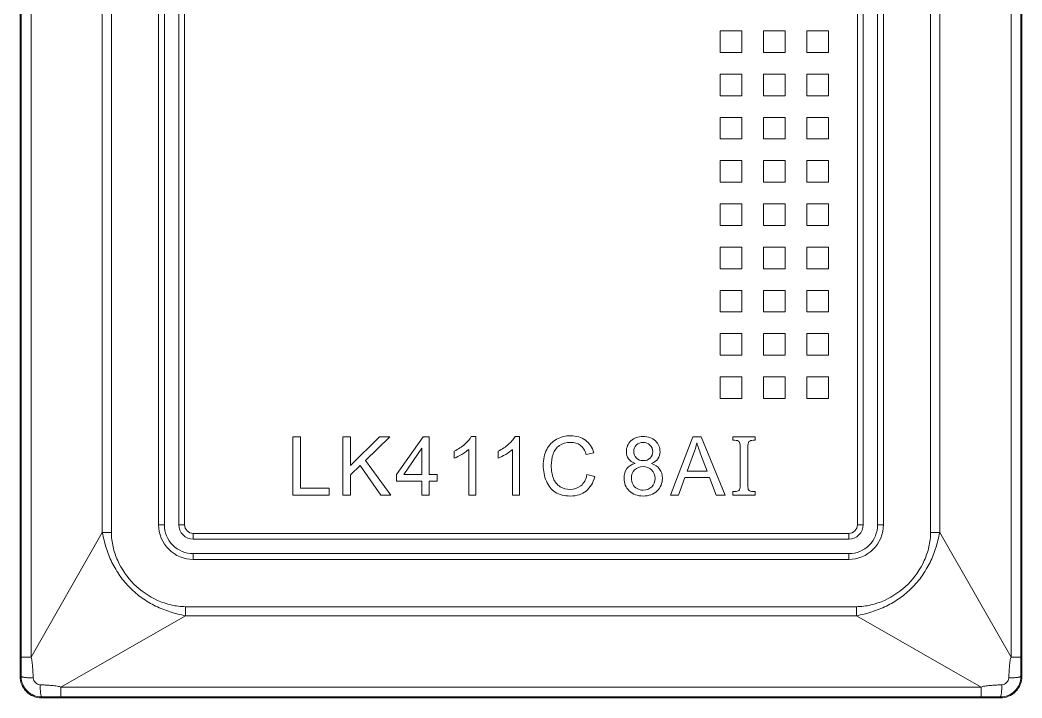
# Model space of a CAD drawing. Header units: millimetres. Extents: x 33157 to 59611, y -29750 to 1750.
# Drawn here: x 53920.58 to 53955.28, y -3680.08 to -3656.59 of the extents above; entities that cross this region are included whole.
import ezdxf

# ---------------------------------------------------------------- set-up
doc = ezdxf.new("R2010")
doc.units = ezdxf.units.MM
doc.layers.add('layer 1', color=7, linetype='Continuous', lineweight=18)

msp = doc.modelspace()

# ---------------------------------------------------------------- linework, layer by layer
at = {"layer": 'layer 1', "lineweight": 9}
for p, q in [((53920.582, -3580.831), (53920.582, -3679.331)), ((53955.282, -3580.831), (53955.282, -3679.331)), ((53920.62, -3581.495), (53920.62, -3678.667)), ((53920.962, -3581.495), (53920.962, -3678.667)), ((53954.903, -3581.495), (53954.903, -3678.667)), ((53955.245, -3581.495), (53955.245, -3678.667)), ((53923.428, -3585.811), (53923.428, -3674.35)), ((53923.745, -3585.811), (53923.745, -3674.35)), ((53952.12, -3585.811), (53952.12, -3674.35)), ((53952.436, -3585.811), (53952.436, -3674.35)), ((53925.382, -3586.081), (53925.382, -3674.081)), ((53925.582, -3586.081), (53925.582, -3674.081)), ((53926.082, -3586.081), (53926.082, -3674.081)), ((53926.282, -3586.081), (53926.282, -3674.081)), ((53949.582, -3586.081), (53949.582, -3674.081)), ((53949.782, -3586.081), (53949.782, -3674.081)), ((53950.282, -3586.081), (53950.282, -3674.081)), ((53950.482, -3586.081), (53950.482, -3674.081)), ((53923.428, -3674.35), (53923.428, -3674.35)), ((53923.745, -3674.35), (53923.745, -3674.35)), ((53925.582, -3674.081), (53925.582, -3674.081)), ((53926.282, -3674.081), (53926.282, -3674.081)), ((53926.582, -3674.381), (53926.582, -3674.381)), ((53926.582, -3674.381), (53926.582, -3674.581)), ((53949.282, -3674.381), (53949.282, -3674.381)), ((53949.282, -3674.381), (53949.282, -3674.381)), ((53949.282, -3674.381), (53949.282, -3674.581)), ((53949.282, -3674.381), (53949.282, -3674.381)), ((53949.782, -3674.081), (53949.782, -3674.081)), ((53950.482, -3674.081), (53950.482, -3674.081)), ((53952.436, -3674.35), (53952.436, -3674.35)), ((53949.282, -3674.581), (53949.282, -3674.581)), ((53926.582, -3675.081), (53926.582, -3675.081)), ((53926.582, -3675.081), (53926.582, -3675.281)), ((53949.282, -3675.081), (53949.282, -3675.081)), ((53949.282, -3675.081), (53949.282, -3675.081)), ((53949.282, -3675.081), (53949.282, -3675.281)), ((53949.282, -3675.281), (53949.282, -3675.281)), ((53926.313, -3676.918), (53926.313, -3676.918)), ((53926.313, -3676.918), (53926.313, -3677.235)), ((53949.552, -3676.918), (53949.552, -3676.918)), ((53949.552, -3676.918), (53949.552, -3676.918)), ((53949.552, -3676.918), (53949.552, -3677.235)), ((53926.313, -3677.235), (53926.313, -3677.235)), ((53949.552, -3677.235), (53949.552, -3677.235)), ((53920.962, -3678.667), (53920.962, -3678.667)), ((53955.245, -3678.667), (53955.245, -3678.667)), ((53920.619, -3679.331), (53920.619, -3679.331)), ((53955.282, -3679.331), (53955.282, -3679.331)), ((53921.997, -3679.701), (53921.997, -3679.701)), ((53921.997, -3679.701), (53921.997, -3680.043)), ((53953.868, -3679.701), (53953.868, -3679.701)), ((53953.868, -3679.701), (53953.868, -3679.701)), ((53953.868, -3679.701), (53953.868, -3680.043)), ((53921.332, -3680.044), (53921.332, -3680.044)), ((53921.332, -3680.044), (53921.332, -3680.081)), ((53953.868, -3680.043), (53953.868, -3680.043)), ((53954.532, -3680.044), (53954.532, -3680.044)), ((53954.532, -3680.044), (53954.532, -3680.081)), ((53954.532, -3680.081), (53954.532, -3680.081))]:
    msp.add_line(p, q, dxfattribs=at)
at = {"layer": 'layer 1'}
for points, knots in [([(53944.832, -3657.716), (53944.832, -3657.716), (53945.582, -3657.716), (53945.582, -3657.716), (53945.582, -3657.716), (53945.582, -3656.963), (53945.582, -3656.963), (53945.582, -3656.963), (53944.832, -3656.963), (53944.832, -3656.963), (53944.832, -3656.963), (53944.832, -3657.713), (53944.832, -3657.713), (53944.832, -3657.713), (53944.832, -3657.716), (53944.832, -3657.716)], [0, 0, 0, 0, 150279.679908, 150279.679908, 150279.679908, 300559.359816, 300559.359816, 300559.359816, 450839.039724, 450839.039724, 450839.039724, 601118.719631, 601118.719631, 601118.719631, 751398.399539, 751398.399539, 751398.399539, 751398.399539]), ([(53946.332, -3657.716), (53946.332, -3657.716), (53947.082, -3657.716), (53947.082, -3657.716), (53947.082, -3657.716), (53947.082, -3656.963), (53947.082, -3656.963), (53947.082, -3656.963), (53946.332, -3656.963), (53946.332, -3656.963), (53946.332, -3656.963), (53946.332, -3657.713), (53946.332, -3657.713), (53946.332, -3657.713), (53946.332, -3657.716), (53946.332, -3657.716)], [0, 0, 0, 0, 150283.719442, 150283.719442, 150283.719442, 300567.438885, 300567.438885, 300567.438885, 450851.158327, 450851.158327, 450851.158327, 601134.877769, 601134.877769, 601134.877769, 751418.597212, 751418.597212, 751418.597212, 751418.597212]), ([(53947.832, -3657.716), (53947.832, -3657.716), (53948.582, -3657.716), (53948.582, -3657.716), (53948.582, -3657.716), (53948.582, -3656.963), (53948.582, -3656.963), (53948.582, -3656.963), (53947.832, -3656.963), (53947.832, -3656.963), (53947.832, -3656.963), (53947.832, -3657.713), (53947.832, -3657.713), (53947.832, -3657.713), (53947.832, -3657.716), (53947.832, -3657.716)], [0, 0, 0, 0, 150287.759297, 150287.759297, 150287.759297, 300575.518594, 300575.518594, 300575.518594, 450863.277892, 450863.277892, 450863.277892, 601151.037189, 601151.037189, 601151.037189, 751438.796486, 751438.796486, 751438.796486, 751438.796486]), ([(53944.832, -3659.218), (53944.832, -3659.218), (53945.582, -3659.218), (53945.582, -3659.218), (53945.582, -3659.218), (53945.582, -3658.465), (53945.582, -3658.465), (53945.582, -3658.465), (53944.832, -3658.465), (53944.832, -3658.465), (53944.832, -3658.465), (53944.832, -3659.215), (53944.832, -3659.215), (53944.832, -3659.215), (53944.832, -3659.218), (53944.832, -3659.218)], [0, 0, 0, 0, 150281.735167, 150281.735167, 150281.735167, 300563.470333, 300563.470333, 300563.470333, 450845.2055, 450845.2055, 450845.2055, 601126.940667, 601126.940667, 601126.940667, 751408.675834, 751408.675834, 751408.675834, 751408.675834]), ([(53946.332, -3659.218), (53946.332, -3659.218), (53947.082, -3659.218), (53947.082, -3659.218), (53947.082, -3659.218), (53947.082, -3658.465), (53947.082, -3658.465), (53947.082, -3658.465), (53946.332, -3658.465), (53946.332, -3658.465), (53946.332, -3658.465), (53946.332, -3659.215), (53946.332, -3659.215), (53946.332, -3659.215), (53946.332, -3659.218), (53946.332, -3659.218)], [0, 0, 0, 0, 150285.774696, 150285.774696, 150285.774696, 300571.549393, 300571.549393, 300571.549393, 450857.324089, 450857.324089, 450857.324089, 601143.098786, 601143.098786, 601143.098786, 751428.873482, 751428.873482, 751428.873482, 751428.873482]), ([(53947.832, -3659.218), (53947.832, -3659.218), (53948.582, -3659.218), (53948.582, -3659.218), (53948.582, -3659.218), (53948.582, -3658.465), (53948.582, -3658.465), (53948.582, -3658.465), (53947.832, -3658.465), (53947.832, -3658.465), (53947.832, -3658.465), (53947.832, -3659.215), (53947.832, -3659.215), (53947.832, -3659.215), (53947.832, -3659.218), (53947.832, -3659.218)], [0, 0, 0, 0, 150289.814547, 150289.814547, 150289.814547, 300579.629093, 300579.629093, 300579.629093, 450869.44364, 450869.44364, 450869.44364, 601159.258186, 601159.258186, 601159.258186, 751449.072733, 751449.072733, 751449.072733, 751449.072733]), ([(53944.832, -3660.71), (53944.832, -3660.71), (53945.582, -3660.71), (53945.582, -3660.71), (53945.582, -3660.71), (53945.582, -3659.967), (53945.582, -3659.967), (53945.582, -3659.967), (53944.832, -3659.967), (53944.832, -3659.967), (53944.832, -3659.967), (53944.832, -3660.707), (53944.832, -3660.707), (53944.832, -3660.707), (53944.832, -3660.71), (53944.832, -3660.71)], [0, 0, 0, 0, 150283.794299, 150283.794299, 150283.794299, 300567.588599, 300567.588599, 300567.588599, 450851.382898, 450851.382898, 450851.382898, 601135.177198, 601135.177198, 601135.177198, 751418.971497, 751418.971497, 751418.971497, 751418.971497]), ([(53946.332, -3660.71), (53946.332, -3660.71), (53947.082, -3660.71), (53947.082, -3660.71), (53947.082, -3660.71), (53947.082, -3659.967), (53947.082, -3659.967), (53947.082, -3659.967), (53946.332, -3659.967), (53946.332, -3659.967), (53946.332, -3659.967), (53946.332, -3660.707), (53946.332, -3660.707), (53946.332, -3660.707), (53946.332, -3660.71), (53946.332, -3660.71)], [0, 0, 0, 0, 150287.833824, 150287.833824, 150287.833824, 300575.667649, 300575.667649, 300575.667649, 450863.501473, 450863.501473, 450863.501473, 601151.335297, 601151.335297, 601151.335297, 751439.169122, 751439.169122, 751439.169122, 751439.169122]), ([(53947.832, -3660.71), (53947.832, -3660.71), (53948.582, -3660.71), (53948.582, -3660.71), (53948.582, -3660.71), (53948.582, -3659.967), (53948.582, -3659.967), (53948.582, -3659.967), (53947.832, -3659.967), (53947.832, -3659.967), (53947.832, -3659.967), (53947.832, -3660.707), (53947.832, -3660.707), (53947.832, -3660.707), (53947.832, -3660.71), (53947.832, -3660.71)], [0, 0, 0, 0, 150291.87367, 150291.87367, 150291.87367, 300583.747339, 300583.747339, 300583.747339, 450875.621009, 450875.621009, 450875.621009, 601167.494679, 601167.494679, 601167.494679, 751459.368348, 751459.368348, 751459.368348, 751459.368348]), ([(53944.832, -3662.209), (53944.832, -3662.209), (53945.582, -3662.209), (53945.582, -3662.209), (53945.582, -3662.209), (53945.582, -3661.456), (53945.582, -3661.456), (53945.582, -3661.456), (53944.832, -3661.456), (53944.832, -3661.456), (53944.832, -3661.456), (53944.832, -3662.205), (53944.832, -3662.205), (53944.832, -3662.205), (53944.832, -3662.209), (53944.832, -3662.209)], [0, 0, 0, 0, 150285.827832, 150285.827832, 150285.827832, 300571.655665, 300571.655665, 300571.655665, 450857.483497, 450857.483497, 450857.483497, 601143.31133, 601143.31133, 601143.31133, 751429.139162, 751429.139162, 751429.139162, 751429.139162]), ([(53946.332, -3662.209), (53946.332, -3662.209), (53947.082, -3662.209), (53947.082, -3662.209), (53947.082, -3662.209), (53947.082, -3661.456), (53947.082, -3661.456), (53947.082, -3661.456), (53946.332, -3661.456), (53946.332, -3661.456), (53946.332, -3661.456), (53946.332, -3662.205), (53946.332, -3662.205), (53946.332, -3662.205), (53946.332, -3662.209), (53946.332, -3662.209)], [0, 0, 0, 0, 150289.867353, 150289.867353, 150289.867353, 300579.734705, 300579.734705, 300579.734705, 450869.602058, 450869.602058, 450869.602058, 601159.46941, 601159.46941, 601159.46941, 751449.336763, 751449.336763, 751449.336763, 751449.336763]), ([(53947.832, -3662.209), (53947.832, -3662.209), (53948.582, -3662.209), (53948.582, -3662.209), (53948.582, -3662.209), (53948.582, -3661.456), (53948.582, -3661.456), (53948.582, -3661.456), (53947.832, -3661.456), (53947.832, -3661.456), (53947.832, -3661.456), (53947.832, -3662.205), (53947.832, -3662.205), (53947.832, -3662.205), (53947.832, -3662.209), (53947.832, -3662.209)], [0, 0, 0, 0, 150293.907193, 150293.907193, 150293.907193, 300587.814386, 300587.814386, 300587.814386, 450881.72158, 450881.72158, 450881.72158, 601175.628773, 601175.628773, 601175.628773, 751469.535966, 751469.535966, 751469.535966, 751469.535966]), ([(53944.832, -3663.71), (53944.832, -3663.71), (53945.582, -3663.71), (53945.582, -3663.71), (53945.582, -3663.71), (53945.582, -3662.958), (53945.582, -3662.958), (53945.582, -3662.958), (53944.832, -3662.958), (53944.832, -3662.958), (53944.832, -3662.958), (53944.832, -3663.707), (53944.832, -3663.707), (53944.832, -3663.707), (53944.832, -3663.71), (53944.832, -3663.71)], [0, 0, 0, 0, 150287.882755, 150287.882755, 150287.882755, 300575.76551, 300575.76551, 300575.76551, 450863.648265, 450863.648265, 450863.648265, 601151.53102, 601151.53102, 601151.53102, 751439.413775, 751439.413775, 751439.413775, 751439.413775]), ([(53944.832, -3663.71), (53944.832, -3663.71), (53945.582, -3663.71), (53945.582, -3663.71), (53945.582, -3663.71), (53945.582, -3662.958), (53945.582, -3662.958), (53945.582, -3662.958), (53944.832, -3662.958), (53944.832, -3662.958), (53944.832, -3662.958), (53944.832, -3663.707), (53944.832, -3663.707), (53944.832, -3663.707), (53944.832, -3663.71), (53944.832, -3663.71)], [0, 0, 0, 0, 150287.882755, 150287.882755, 150287.882755, 300575.76551, 300575.76551, 300575.76551, 450863.648265, 450863.648265, 450863.648265, 601151.53102, 601151.53102, 601151.53102, 751439.413775, 751439.413775, 751439.413775, 751439.413775]), ([(53946.332, -3663.71), (53946.332, -3663.71), (53947.082, -3663.71), (53947.082, -3663.71), (53947.082, -3663.71), (53947.082, -3662.958), (53947.082, -3662.958), (53947.082, -3662.958), (53946.332, -3662.958), (53946.332, -3662.958), (53946.332, -3662.958), (53946.332, -3663.707), (53946.332, -3663.707), (53946.332, -3663.707), (53946.332, -3663.71), (53946.332, -3663.71)], [0, 0, 0, 0, 150291.92227, 150291.92227, 150291.92227, 300583.844541, 300583.844541, 300583.844541, 450875.766811, 450875.766811, 450875.766811, 601167.689081, 601167.689081, 601167.689081, 751459.611352, 751459.611352, 751459.611352, 751459.611352]), ([(53946.332, -3663.71), (53946.332, -3663.71), (53947.082, -3663.71), (53947.082, -3663.71), (53947.082, -3663.71), (53947.082, -3662.958), (53947.082, -3662.958), (53947.082, -3662.958), (53946.332, -3662.958), (53946.332, -3662.958), (53946.332, -3662.958), (53946.332, -3663.707), (53946.332, -3663.707), (53946.332, -3663.707), (53946.332, -3663.71), (53946.332, -3663.71)], [0, 0, 0, 0, 150291.92227, 150291.92227, 150291.92227, 300583.844541, 300583.844541, 300583.844541, 450875.766811, 450875.766811, 450875.766811, 601167.689081, 601167.689081, 601167.689081, 751459.611352, 751459.611352, 751459.611352, 751459.611352]), ([(53947.832, -3663.71), (53947.832, -3663.71), (53948.582, -3663.71), (53948.582, -3663.71), (53948.582, -3663.71), (53948.582, -3662.958), (53948.582, -3662.958), (53948.582, -3662.958), (53947.832, -3662.958), (53947.832, -3662.958), (53947.832, -3662.958), (53947.832, -3663.707), (53947.832, -3663.707), (53947.832, -3663.707), (53947.832, -3663.71), (53947.832, -3663.71)], [0, 0, 0, 0, 150295.962106, 150295.962106, 150295.962106, 300591.924212, 300591.924212, 300591.924212, 450887.886318, 450887.886318, 450887.886318, 601183.848425, 601183.848425, 601183.848425, 751479.810531, 751479.810531, 751479.810531, 751479.810531]), ([(53947.832, -3663.71), (53947.832, -3663.71), (53948.582, -3663.71), (53948.582, -3663.71), (53948.582, -3663.71), (53948.582, -3662.958), (53948.582, -3662.958), (53948.582, -3662.958), (53947.832, -3662.958), (53947.832, -3662.958), (53947.832, -3662.958), (53947.832, -3663.707), (53947.832, -3663.707), (53947.832, -3663.707), (53947.832, -3663.71), (53947.832, -3663.71)], [0, 0, 0, 0, 150295.962106, 150295.962106, 150295.962106, 300591.924212, 300591.924212, 300591.924212, 450887.886318, 450887.886318, 450887.886318, 601183.848425, 601183.848425, 601183.848425, 751479.810531, 751479.810531, 751479.810531, 751479.810531]), ([(53944.832, -3665.212), (53944.832, -3665.212), (53945.582, -3665.212), (53945.582, -3665.212), (53945.582, -3665.212), (53945.582, -3664.46), (53945.582, -3664.46), (53945.582, -3664.46), (53944.832, -3664.46), (53944.832, -3664.46), (53944.832, -3664.46), (53944.832, -3665.209), (53944.832, -3665.209), (53944.832, -3665.209), (53944.832, -3665.212), (53944.832, -3665.212)], [0, 0, 0, 0, 150289.938295, 150289.938295, 150289.938295, 300579.876591, 300579.876591, 300579.876591, 450869.814886, 450869.814886, 450869.814886, 601159.753182, 601159.753182, 601159.753182, 751449.691477, 751449.691477, 751449.691477, 751449.691477]), ([(53946.332, -3665.212), (53946.332, -3665.212), (53947.082, -3665.212), (53947.082, -3665.212), (53947.082, -3665.212), (53947.082, -3664.46), (53947.082, -3664.46), (53947.082, -3664.46), (53946.332, -3664.46), (53946.332, -3664.46), (53946.332, -3664.46), (53946.332, -3665.209), (53946.332, -3665.209), (53946.332, -3665.209), (53946.332, -3665.212), (53946.332, -3665.212)], [0, 0, 0, 0, 150293.977806, 150293.977806, 150293.977806, 300587.955612, 300587.955612, 300587.955612, 450881.933418, 450881.933418, 450881.933418, 601175.911224, 601175.911224, 601175.911224, 751469.88903, 751469.88903, 751469.88903, 751469.88903]), ([(53947.832, -3665.212), (53947.832, -3665.212), (53948.582, -3665.212), (53948.582, -3665.212), (53948.582, -3665.212), (53948.582, -3664.46), (53948.582, -3664.46), (53948.582, -3664.46), (53947.832, -3664.46), (53947.832, -3664.46), (53947.832, -3664.46), (53947.832, -3665.209), (53947.832, -3665.209), (53947.832, -3665.209), (53947.832, -3665.212), (53947.832, -3665.212)], [0, 0, 0, 0, 150298.017637, 150298.017637, 150298.017637, 300596.035274, 300596.035274, 300596.035274, 450894.052911, 450894.052911, 450894.052911, 601192.070548, 601192.070548, 601192.070548, 751490.088185, 751490.088185, 751490.088185, 751490.088185]), ([(53944.832, -3666.704), (53944.832, -3666.704), (53945.582, -3666.704), (53945.582, -3666.704), (53945.582, -3666.704), (53945.582, -3665.961), (53945.582, -3665.961), (53945.582, -3665.961), (53944.832, -3665.961), (53944.832, -3665.961), (53944.832, -3665.961), (53944.832, -3666.701), (53944.832, -3666.701), (53944.832, -3666.701), (53944.832, -3666.704), (53944.832, -3666.704)], [0, 0, 0, 0, 150291.997708, 150291.997708, 150291.997708, 300583.995417, 300583.995417, 300583.995417, 450875.993125, 450875.993125, 450875.993125, 601167.990833, 601167.990833, 601167.990833, 751459.988541, 751459.988541, 751459.988541, 751459.988541]), ([(53946.332, -3666.704), (53946.332, -3666.704), (53947.082, -3666.704), (53947.082, -3666.704), (53947.082, -3666.704), (53947.082, -3665.961), (53947.082, -3665.961), (53947.082, -3665.961), (53946.332, -3665.961), (53946.332, -3665.961), (53946.332, -3665.961), (53946.332, -3666.701), (53946.332, -3666.701), (53946.332, -3666.701), (53946.332, -3666.704), (53946.332, -3666.704)], [0, 0, 0, 0, 150296.037214, 150296.037214, 150296.037214, 300592.074428, 300592.074428, 300592.074428, 450888.111642, 450888.111642, 450888.111642, 601184.148857, 601184.148857, 601184.148857, 751480.186071, 751480.186071, 751480.186071, 751480.186071]), ([(53947.832, -3666.704), (53947.832, -3666.704), (53948.582, -3666.704), (53948.582, -3666.704), (53948.582, -3666.704), (53948.582, -3665.961), (53948.582, -3665.961), (53948.582, -3665.961), (53947.832, -3665.961), (53947.832, -3665.961), (53947.832, -3665.961), (53947.832, -3666.701), (53947.832, -3666.701), (53947.832, -3666.701), (53947.832, -3666.704), (53947.832, -3666.704)], [0, 0, 0, 0, 150300.07704, 150300.07704, 150300.07704, 300600.154081, 300600.154081, 300600.154081, 450900.231121, 450900.231121, 450900.231121, 601200.308162, 601200.308162, 601200.308162, 751500.385202, 751500.385202, 751500.385202, 751500.385202]), ([(53944.832, -3668.203), (53944.832, -3668.203), (53945.582, -3668.203), (53945.582, -3668.203), (53945.582, -3668.203), (53945.582, -3667.451), (53945.582, -3667.451), (53945.582, -3667.451), (53944.832, -3667.451), (53944.832, -3667.451), (53944.832, -3667.451), (53944.832, -3668.2), (53944.832, -3668.2), (53944.832, -3668.2), (53944.832, -3668.203), (53944.832, -3668.203)], [0, 0, 0, 0, 150294.031522, 150294.031522, 150294.031522, 300588.063043, 300588.063043, 300588.063043, 450882.094565, 450882.094565, 450882.094565, 601176.126087, 601176.126087, 601176.126087, 751470.157609, 751470.157609, 751470.157609, 751470.157609]), ([(53946.332, -3668.203), (53946.332, -3668.203), (53947.082, -3668.203), (53947.082, -3668.203), (53947.082, -3668.203), (53947.082, -3667.451), (53947.082, -3667.451), (53947.082, -3667.451), (53946.332, -3667.451), (53946.332, -3667.451), (53946.332, -3667.451), (53946.332, -3668.2), (53946.332, -3668.2), (53946.332, -3668.2), (53946.332, -3668.203), (53946.332, -3668.203)], [0, 0, 0, 0, 150298.071023, 150298.071023, 150298.071023, 300596.142046, 300596.142046, 300596.142046, 450894.213068, 450894.213068, 450894.213068, 601192.284091, 601192.284091, 601192.284091, 751490.355114, 751490.355114, 751490.355114, 751490.355114]), ([(53947.832, -3668.203), (53947.832, -3668.203), (53948.582, -3668.203), (53948.582, -3668.203), (53948.582, -3668.203), (53948.582, -3667.451), (53948.582, -3667.451), (53948.582, -3667.451), (53947.832, -3667.451), (53947.832, -3667.451), (53947.832, -3667.451), (53947.832, -3668.2), (53947.832, -3668.2), (53947.832, -3668.2), (53947.832, -3668.203), (53947.832, -3668.203)], [0, 0, 0, 0, 150302.110844, 150302.110844, 150302.110844, 300604.221689, 300604.221689, 300604.221689, 450906.332533, 450906.332533, 450906.332533, 601208.443377, 601208.443377, 601208.443377, 751510.554221, 751510.554221, 751510.554221, 751510.554221]), ([(53944.832, -3669.705), (53944.832, -3669.705), (53945.582, -3669.705), (53945.582, -3669.705), (53945.582, -3669.705), (53945.582, -3668.952), (53945.582, -3668.952), (53945.582, -3668.952), (53944.832, -3668.952), (53944.832, -3668.952), (53944.832, -3668.952), (53944.832, -3669.701), (53944.832, -3669.701), (53944.832, -3669.701), (53944.832, -3669.705), (53944.832, -3669.705)], [0, 0, 0, 0, 150296.086726, 150296.086726, 150296.086726, 300592.173451, 300592.173451, 300592.173451, 450888.260177, 450888.260177, 450888.260177, 601184.346903, 601184.346903, 601184.346903, 751480.433628, 751480.433628, 751480.433628, 751480.433628]), ([(53946.332, -3669.705), (53946.332, -3669.705), (53947.082, -3669.705), (53947.082, -3669.705), (53947.082, -3669.705), (53947.082, -3668.952), (53947.082, -3668.952), (53947.082, -3668.952), (53946.332, -3668.952), (53946.332, -3668.952), (53946.332, -3668.952), (53946.332, -3669.701), (53946.332, -3669.701), (53946.332, -3669.701), (53946.332, -3669.705), (53946.332, -3669.705)], [0, 0, 0, 0, 150300.126222, 150300.126222, 150300.126222, 300600.252444, 300600.252444, 300600.252444, 450900.378666, 450900.378666, 450900.378666, 601200.504888, 601200.504888, 601200.504888, 751500.63111, 751500.63111, 751500.63111, 751500.63111]), ([(53947.832, -3669.705), (53947.832, -3669.705), (53948.582, -3669.705), (53948.582, -3669.705), (53948.582, -3669.705), (53948.582, -3668.952), (53948.582, -3668.952), (53948.582, -3668.952), (53947.832, -3668.952), (53947.832, -3668.952), (53947.832, -3668.952), (53947.832, -3669.701), (53947.832, -3669.701), (53947.832, -3669.701), (53947.832, -3669.705), (53947.832, -3669.705)], [0, 0, 0, 0, 150304.166039, 150304.166039, 150304.166039, 300608.332077, 300608.332077, 300608.332077, 450912.498116, 450912.498116, 450912.498116, 601216.664155, 601216.664155, 601216.664155, 751520.830193, 751520.830193, 751520.830193, 751520.830193]), ([(53943.106, -3673.05), (53943.106, -3673.05), (53943.881, -3671.029), (53943.881, -3671.029), (53943.881, -3671.029), (53944.175, -3671.029), (53944.175, -3671.029), (53944.175, -3671.029), (53944.998, -3673.05), (53944.998, -3673.05), (53944.998, -3673.05), (53944.694, -3673.05), (53944.694, -3673.05), (53944.694, -3673.05), (53944.46, -3672.438), (53944.46, -3672.438), (53944.46, -3672.438), (53943.609, -3672.438), (53943.609, -3672.438), (53943.609, -3672.438), (53943.39, -3673.05), (53943.39, -3673.05), (53943.39, -3673.05), (53943.106, -3673.05), (53943.106, -3673.05)], [0, 0, 0, 0, 144743.769552, 144743.769552, 144743.769552, 289487.539104, 289487.539104, 289487.539104, 434231.308656, 434231.308656, 434231.308656, 578975.078207, 578975.078207, 578975.078207, 723718.847759, 723718.847759, 723718.847759, 868462.617311, 868462.617311, 868462.617311, 1013206.386863, 1013206.386863, 1013206.386863, 1157950.156415, 1157950.156415, 1157950.156415, 1157950.156415]), ([(53930.032, -3673.05), (53930.032, -3673.05), (53930.032, -3671.029), (53930.032, -3671.029), (53930.032, -3671.029), (53930.3, -3671.029), (53930.3, -3671.029), (53930.3, -3671.029), (53930.3, -3672.813), (53930.3, -3672.813), (53930.3, -3672.813), (53931.294, -3672.813), (53931.294, -3672.813), (53931.294, -3672.813), (53931.294, -3673.05), (53931.294, -3673.05), (53931.294, -3673.05), (53930.032, -3673.05), (53930.032, -3673.05)], [0, 0, 0, 0, 148000.548172, 148000.548172, 148000.548172, 296001.096345, 296001.096345, 296001.096345, 444001.644517, 444001.644517, 444001.644517, 592002.19269, 592002.19269, 592002.19269, 740002.740862, 740002.740862, 740002.740862, 888003.289034, 888003.289034, 888003.289034, 888003.289034]), ([(53931.759, -3673.05), (53931.759, -3673.05), (53931.759, -3671.029), (53931.759, -3671.029), (53931.759, -3671.029), (53932.027, -3671.029), (53932.027, -3671.029), (53932.027, -3671.029), (53932.027, -3672.031), (53932.027, -3672.031), (53932.027, -3672.031), (53933.031, -3671.029), (53933.031, -3671.029), (53933.031, -3671.029), (53933.393, -3671.029), (53933.393, -3671.029), (53933.393, -3671.029), (53932.545, -3671.849), (53932.545, -3671.849), (53932.545, -3671.849), (53933.429, -3673.05), (53933.429, -3673.05), (53933.429, -3673.05), (53933.077, -3673.05), (53933.077, -3673.05), (53933.077, -3673.05), (53932.357, -3672.03), (53932.357, -3672.03), (53932.357, -3672.03), (53932.027, -3672.35), (53932.027, -3672.35), (53932.027, -3672.35), (53932.027, -3673.05), (53932.027, -3673.05), (53932.027, -3673.05), (53931.759, -3673.05), (53931.759, -3673.05)], [0, 0, 0, 0, 141420.343233, 141420.343233, 141420.343233, 282840.686467, 282840.686467, 282840.686467, 424261.0297, 424261.0297, 424261.0297, 565681.372933, 565681.372933, 565681.372933, 707101.716167, 707101.716167, 707101.716167, 848522.0594, 848522.0594, 848522.0594, 989942.402633, 989942.402633, 989942.402633, 1131362.745867, 1131362.745867, 1131362.745867, 1272783.0891, 1272783.0891, 1272783.0891, 1414203.432333, 1414203.432333, 1414203.432333, 1555623.775567, 1555623.775567, 1555623.775567, 1697044.1188, 1697044.1188, 1697044.1188, 1697044.1188]), ([(53934.503, -3673.05), (53934.503, -3673.05), (53934.503, -3672.567), (53934.503, -3672.567), (53934.503, -3672.567), (53933.626, -3672.567), (53933.626, -3672.567), (53933.626, -3672.567), (53933.626, -3672.339), (53933.626, -3672.339), (53933.626, -3672.339), (53934.549, -3671.029), (53934.549, -3671.029), (53934.549, -3671.029), (53934.752, -3671.029), (53934.752, -3671.029), (53934.752, -3671.029), (53934.752, -3672.339), (53934.752, -3672.339), (53934.752, -3672.339), (53935.026, -3672.339), (53935.026, -3672.339), (53935.026, -3672.339), (53935.026, -3672.567), (53935.026, -3672.567), (53935.026, -3672.567), (53934.752, -3672.567), (53934.752, -3672.567), (53934.752, -3672.567), (53934.752, -3673.05), (53934.752, -3673.05), (53934.752, -3673.05), (53934.503, -3673.05), (53934.503, -3673.05)], [0, 0, 0, 0, 141855.908931, 141855.908931, 141855.908931, 283711.817862, 283711.817862, 283711.817862, 425567.726793, 425567.726793, 425567.726793, 567423.635724, 567423.635724, 567423.635724, 709279.544654, 709279.544654, 709279.544654, 851135.453585, 851135.453585, 851135.453585, 992991.362516, 992991.362516, 992991.362516, 1134847.271447, 1134847.271447, 1134847.271447, 1276703.180378, 1276703.180378, 1276703.180378, 1418559.089309, 1418559.089309, 1418559.089309, 1560414.99824, 1560414.99824, 1560414.99824, 1560414.99824]), ([(53936.368, -3673.05), (53936.368, -3673.05), (53936.12, -3673.05), (53936.12, -3673.05), (53936.12, -3673.05), (53936.12, -3671.469), (53936.12, -3671.469), (53936.06, -3671.526), (53935.981, -3671.583), (53935.885, -3671.64), (53935.788, -3671.697), (53935.7, -3671.74), (53935.623, -3671.768), (53935.623, -3671.768), (53935.623, -3671.528), (53935.623, -3671.528), (53935.762, -3671.463), (53935.883, -3671.384), (53935.987, -3671.291), (53936.091, -3671.198), (53936.165, -3671.108), (53936.208, -3671.021), (53936.208, -3671.021), (53936.368, -3671.021), (53936.368, -3671.021), (53936.368, -3671.021), (53936.368, -3673.05), (53936.368, -3673.05)], [0, 0, 0, 0, 143418.572535, 143418.572535, 143418.572535, 286837.145069, 286837.145069, 286837.145069, 430255.717604, 430255.717604, 430255.717604, 573674.290138, 573674.290138, 573674.290138, 717092.862673, 717092.862673, 717092.862673, 860511.435207, 860511.435207, 860511.435207, 1003930.007742, 1003930.007742, 1003930.007742, 1147348.580277, 1147348.580277, 1147348.580277, 1290767.152811, 1290767.152811, 1290767.152811, 1290767.152811]), ([(53937.885, -3673.05), (53937.885, -3673.05), (53937.637, -3673.05), (53937.637, -3673.05), (53937.637, -3673.05), (53937.637, -3671.469), (53937.637, -3671.469), (53937.577, -3671.526), (53937.499, -3671.583), (53937.402, -3671.64), (53937.305, -3671.697), (53937.217, -3671.74), (53937.14, -3671.768), (53937.14, -3671.768), (53937.14, -3671.528), (53937.14, -3671.528), (53937.279, -3671.463), (53937.4, -3671.384), (53937.504, -3671.291), (53937.608, -3671.198), (53937.682, -3671.108), (53937.725, -3671.021), (53937.725, -3671.021), (53937.885, -3671.021), (53937.885, -3671.021), (53937.885, -3671.021), (53937.885, -3673.05), (53937.885, -3673.05)], [0, 0, 0, 0, 143422.467636, 143422.467636, 143422.467636, 286844.935272, 286844.935272, 286844.935272, 430267.402909, 430267.402909, 430267.402909, 573689.870545, 573689.870545, 573689.870545, 717112.338181, 717112.338181, 717112.338181, 860534.805817, 860534.805817, 860534.805817, 1003957.273454, 1003957.273454, 1003957.273454, 1147379.74109, 1147379.74109, 1147379.74109, 1290802.208726, 1290802.208726, 1290802.208726, 1290802.208726]), ([(53940.218, -3672.341), (53940.218, -3672.341), (53940.486, -3672.409), (53940.486, -3672.409), (53940.431, -3672.629), (53940.33, -3672.796), (53940.185, -3672.911), (53940.039, -3673.026), (53939.861, -3673.084), (53939.651, -3673.084), (53939.434, -3673.084), (53939.257, -3673.04), (53939.121, -3672.951), (53938.984, -3672.862), (53938.881, -3672.734), (53938.81, -3672.566), (53938.739, -3672.398), (53938.703, -3672.218), (53938.703, -3672.025), (53938.703, -3671.814), (53938.743, -3671.631), (53938.823, -3671.474), (53938.904, -3671.318), (53939.018, -3671.199), (53939.166, -3671.117), (53939.314, -3671.036), (53939.478, -3670.995), (53939.655, -3670.995), (53939.858, -3670.995), (53940.027, -3671.047), (53940.165, -3671.15), (53940.303, -3671.253), (53940.399, -3671.397), (53940.453, -3671.583), (53940.453, -3671.583), (53940.19, -3671.646), (53940.19, -3671.646), (53940.144, -3671.499), (53940.075, -3671.392), (53939.986, -3671.325), (53939.898, -3671.257), (53939.786, -3671.224), (53939.651, -3671.224), (53939.496, -3671.224), (53939.366, -3671.261), (53939.262, -3671.336), (53939.158, -3671.41), (53939.085, -3671.51), (53939.043, -3671.635), (53939.001, -3671.761), (53938.979, -3671.89), (53938.979, -3672.023), (53938.979, -3672.195), (53939.004, -3672.345), (53939.054, -3672.473), (53939.104, -3672.601), (53939.182, -3672.697), (53939.287, -3672.76), (53939.392, -3672.824), (53939.506, -3672.855), (53939.629, -3672.855), (53939.779, -3672.855), (53939.905, -3672.812), (53940.008, -3672.726), (53940.112, -3672.639), (53940.182, -3672.511), (53940.218, -3672.341)], [0, 0, 0, 0, 138446.533581, 138446.533581, 138446.533581, 276893.067161, 276893.067161, 276893.067161, 415339.600742, 415339.600742, 415339.600742, 553786.134323, 553786.134323, 553786.134323, 692232.667903, 692232.667903, 692232.667903, 830679.201484, 830679.201484, 830679.201484, 969125.735065, 969125.735065, 969125.735065, 1107572.268645, 1107572.268645, 1107572.268645, 1246018.802226, 1246018.802226, 1246018.802226, 1384465.335807, 1384465.335807, 1384465.335807, 1522911.869387, 1522911.869387, 1522911.869387, 1661358.402968, 1661358.402968, 1661358.402968, 1799804.936549, 1799804.936549, 1799804.936549, 1938251.470129, 1938251.470129, 1938251.470129, 2076698.00371, 2076698.00371, 2076698.00371, 2215144.537291, 2215144.537291, 2215144.537291, 2353591.070871, 2353591.070871, 2353591.070871, 2492037.604452, 2492037.604452, 2492037.604452, 2630484.138033, 2630484.138033, 2630484.138033, 2768930.671613, 2768930.671613, 2768930.671613, 2907377.205194, 2907377.205194, 2907377.205194, 3045823.738775, 3045823.738775, 3045823.738775, 3045823.738775]), ([(53941.885, -3671.955), (53941.782, -3671.917), (53941.706, -3671.863), (53941.656, -3671.793), (53941.606, -3671.723), (53941.582, -3671.639), (53941.582, -3671.542), (53941.582, -3671.395), (53941.634, -3671.272), (53941.74, -3671.171), (53941.845, -3671.071), (53941.986, -3671.021), (53942.161, -3671.021), (53942.337, -3671.021), (53942.479, -3671.072), (53942.586, -3671.175), (53942.693, -3671.277), (53942.747, -3671.402), (53942.747, -3671.549), (53942.747, -3671.643), (53942.723, -3671.725), (53942.674, -3671.794), (53942.625, -3671.863), (53942.55, -3671.917), (53942.45, -3671.955), (53942.574, -3671.995), (53942.668, -3672.06), (53942.732, -3672.15), (53942.796, -3672.24), (53942.829, -3672.347), (53942.829, -3672.472), (53942.829, -3672.645), (53942.768, -3672.79), (53942.646, -3672.908), (53942.524, -3673.025), (53942.363, -3673.084), (53942.164, -3673.084), (53941.965, -3673.084), (53941.805, -3673.025), (53941.683, -3672.907), (53941.561, -3672.789), (53941.5, -3672.642), (53941.5, -3672.465), (53941.5, -3672.334), (53941.533, -3672.224), (53941.6, -3672.136), (53941.667, -3672.047), (53941.762, -3671.987), (53941.885, -3671.955)], [0, 0, 0, 0, 139802.371067, 139802.371067, 139802.371067, 279604.742133, 279604.742133, 279604.742133, 419407.1132, 419407.1132, 419407.1132, 559209.484267, 559209.484267, 559209.484267, 699011.855334, 699011.855334, 699011.855334, 838814.2264, 838814.2264, 838814.2264, 978616.597467, 978616.597467, 978616.597467, 1118418.968534, 1118418.968534, 1118418.968534, 1258221.339601, 1258221.339601, 1258221.339601, 1398023.710667, 1398023.710667, 1398023.710667, 1537826.081734, 1537826.081734, 1537826.081734, 1677628.452801, 1677628.452801, 1677628.452801, 1817430.823868, 1817430.823868, 1817430.823868, 1957233.194934, 1957233.194934, 1957233.194934, 2097035.566001, 2097035.566001, 2097035.566001, 2236837.937068, 2236837.937068, 2236837.937068, 2236837.937068]), ([(53941.836, -3671.533), (53941.836, -3671.629), (53941.866, -3671.707), (53941.927, -3671.768), (53941.988, -3671.829), (53942.068, -3671.859), (53942.167, -3671.859), (53942.264, -3671.859), (53942.342, -3671.829), (53942.402, -3671.769), (53942.463, -3671.709), (53942.493, -3671.635), (53942.493, -3671.547), (53942.493, -3671.456), (53942.462, -3671.379), (53942.399, -3671.317), (53942.337, -3671.255), (53942.259, -3671.224), (53942.164, -3671.224), (53942.069, -3671.224), (53941.99, -3671.255), (53941.928, -3671.315), (53941.867, -3671.376), (53941.836, -3671.448), (53941.836, -3671.533)], [0, 0, 0, 0, 144741.570485, 144741.570485, 144741.570485, 289483.140971, 289483.140971, 289483.140971, 434224.711456, 434224.711456, 434224.711456, 578966.281941, 578966.281941, 578966.281941, 723707.852427, 723707.852427, 723707.852427, 868449.422912, 868449.422912, 868449.422912, 1013190.993397, 1013190.993397, 1013190.993397, 1157932.563883, 1157932.563883, 1157932.563883, 1157932.563883]), ([(53943.687, -3672.22), (53943.687, -3672.22), (53944.376, -3672.22), (53944.376, -3672.22), (53944.376, -3672.22), (53944.165, -3671.66), (53944.165, -3671.66), (53944.102, -3671.49), (53944.054, -3671.349), (53944.021, -3671.238), (53943.993, -3671.37), (53943.956, -3671.499), (53943.909, -3671.627), (53943.909, -3671.627), (53943.687, -3672.22), (53943.687, -3672.22)], [0, 0, 0, 0, 150296.958972, 150296.958972, 150296.958972, 300593.917944, 300593.917944, 300593.917944, 450890.876916, 450890.876916, 450890.876916, 601187.835889, 601187.835889, 601187.835889, 751484.794861, 751484.794861, 751484.794861, 751484.794861]), ([(53945.268, -3671.032), (53945.268, -3671.032), (53946.039, -3671.032), (53946.039, -3671.032), (53946.039, -3671.032), (53946.039, -3671.154), (53946.039, -3671.154), (53946.039, -3671.154), (53945.979, -3671.154), (53945.979, -3671.154), (53945.906, -3671.154), (53945.856, -3671.169), (53945.828, -3671.199), (53945.8, -3671.23), (53945.787, -3671.3), (53945.787, -3671.408), (53945.787, -3671.408), (53945.787, -3672.709), (53945.787, -3672.709), (53945.787, -3672.792), (53945.798, -3672.85), (53945.819, -3672.881), (53945.841, -3672.913), (53945.894, -3672.929), (53945.979, -3672.929), (53945.979, -3672.929), (53946.039, -3672.929), (53946.039, -3672.929), (53946.039, -3672.929), (53946.039, -3673.05), (53946.039, -3673.05), (53946.039, -3673.05), (53945.268, -3673.05), (53945.268, -3673.05), (53945.268, -3673.05), (53945.268, -3672.929), (53945.268, -3672.929), (53945.268, -3672.929), (53945.33, -3672.929), (53945.33, -3672.929), (53945.403, -3672.929), (53945.453, -3672.916), (53945.48, -3672.89), (53945.507, -3672.864), (53945.52, -3672.804), (53945.52, -3672.709), (53945.52, -3672.709), (53945.52, -3671.379), (53945.52, -3671.379), (53945.52, -3671.29), (53945.509, -3671.23), (53945.487, -3671.199), (53945.466, -3671.169), (53945.413, -3671.154), (53945.33, -3671.154), (53945.33, -3671.154), (53945.268, -3671.154), (53945.268, -3671.154), (53945.268, -3671.154), (53945.268, -3671.032), (53945.268, -3671.032)], [0, 0, 0, 0, 138823.312989, 138823.312989, 138823.312989, 277646.625978, 277646.625978, 277646.625978, 416469.938967, 416469.938967, 416469.938967, 555293.251956, 555293.251956, 555293.251956, 694116.564945, 694116.564945, 694116.564945, 832939.877934, 832939.877934, 832939.877934, 971763.190923, 971763.190923, 971763.190923, 1110586.503912, 1110586.503912, 1110586.503912, 1249409.816901, 1249409.816901, 1249409.816901, 1388233.12989, 1388233.12989, 1388233.12989, 1527056.442879, 1527056.442879, 1527056.442879, 1665879.755868, 1665879.755868, 1665879.755868, 1804703.068857, 1804703.068857, 1804703.068857, 1943526.381846, 1943526.381846, 1943526.381846, 2082349.694834, 2082349.694834, 2082349.694834, 2221173.007823, 2221173.007823, 2221173.007823, 2359996.320812, 2359996.320812, 2359996.320812, 2498819.633801, 2498819.633801, 2498819.633801, 2637642.94679, 2637642.94679, 2637642.94679, 2776466.259779, 2776466.259779, 2776466.259779, 2776466.259779]), ([(53934.503, -3672.339), (53934.503, -3672.339), (53934.503, -3671.43), (53934.503, -3671.43), (53934.503, -3671.43), (53933.87, -3672.339), (53933.87, -3672.339), (53933.87, -3672.339), (53934.503, -3672.339), (53934.503, -3672.339)], [0, 0, 0, 0, 160553.756486, 160553.756486, 160553.756486, 321107.512971, 321107.512971, 321107.512971, 481661.269457, 481661.269457, 481661.269457, 481661.269457]), ([(53941.754, -3672.467), (53941.754, -3672.538), (53941.77, -3672.606), (53941.803, -3672.673), (53941.836, -3672.739), (53941.886, -3672.79), (53941.953, -3672.826), (53942.019, -3672.862), (53942.09, -3672.881), (53942.166, -3672.881), (53942.286, -3672.881), (53942.383, -3672.843), (53942.46, -3672.766), (53942.537, -3672.69), (53942.575, -3672.593), (53942.575, -3672.476), (53942.575, -3672.356), (53942.535, -3672.257), (53942.457, -3672.179), (53942.378, -3672.101), (53942.278, -3672.062), (53942.158, -3672.062), (53942.041, -3672.062), (53941.944, -3672.101), (53941.868, -3672.178), (53941.792, -3672.255), (53941.754, -3672.352), (53941.754, -3672.467)], [0, 0, 0, 0, 143437.018927, 143437.018927, 143437.018927, 286874.037854, 286874.037854, 286874.037854, 430311.056781, 430311.056781, 430311.056781, 573748.075708, 573748.075708, 573748.075708, 717185.094635, 717185.094635, 717185.094635, 860622.113562, 860622.113562, 860622.113562, 1004059.132489, 1004059.132489, 1004059.132489, 1147496.151416, 1147496.151416, 1147496.151416, 1290933.170343, 1290933.170343, 1290933.170343, 1290933.170343])]:
    msp.add_open_spline(points, degree=3, knots=knots, dxfattribs=at)
at = {"layer": 'layer 1', "lineweight": 9}
for points in [[(53920.962, -3678.667), (53920.962, -3678.667), (53923.428, -3674.35), (53923.428, -3674.35)], [(53923.745, -3674.35), (53923.745, -3674.35), (53923.428, -3674.35), (53923.428, -3674.35)], [(53925.382, -3674.081), (53925.382, -3674.081), (53925.582, -3674.081), (53925.582, -3674.081)], [(53926.282, -3674.081), (53926.282, -3674.081), (53926.082, -3674.081), (53926.082, -3674.081)], [(53926.582, -3674.381), (53926.582, -3674.381), (53949.282, -3674.381), (53949.282, -3674.381)], [(53926.582, -3674.381), (53926.582, -3674.381), (53949.282, -3674.381), (53949.282, -3674.381)], [(53949.582, -3674.081), (53949.582, -3674.081), (53949.782, -3674.081), (53949.782, -3674.081)], [(53950.482, -3674.081), (53950.482, -3674.081), (53950.282, -3674.081), (53950.282, -3674.081)], [(53952.12, -3674.35), (53952.12, -3674.35), (53952.436, -3674.35), (53952.436, -3674.35)], [(53954.903, -3678.667), (53954.903, -3678.667), (53952.436, -3674.35), (53952.436, -3674.35)], [(53926.582, -3674.581), (53926.582, -3674.581), (53949.282, -3674.581), (53949.282, -3674.581)], [(53949.282, -3675.081), (53949.282, -3675.081), (53926.582, -3675.081), (53926.582, -3675.081)], [(53949.282, -3675.281), (53949.282, -3675.281), (53926.582, -3675.281), (53926.582, -3675.281)], [(53926.313, -3676.918), (53926.313, -3676.918), (53949.552, -3676.918), (53949.552, -3676.918)], [(53921.997, -3679.701), (53921.997, -3679.701), (53926.313, -3677.235), (53926.313, -3677.235)], [(53926.313, -3677.235), (53926.313, -3677.235), (53949.552, -3677.235), (53949.552, -3677.235)], [(53953.868, -3679.701), (53953.868, -3679.701), (53949.552, -3677.235), (53949.552, -3677.235)], [(53920.62, -3678.667), (53920.62, -3678.667), (53920.962, -3678.667), (53920.962, -3678.667)], [(53920.619, -3679.331), (53920.62, -3679.109), (53920.62, -3678.888), (53920.62, -3678.667)], [(53955.245, -3678.667), (53955.245, -3678.667), (53954.903, -3678.667), (53954.903, -3678.667)], [(53955.245, -3678.667), (53955.245, -3678.888), (53955.245, -3679.109), (53955.246, -3679.331)], [(53920.619, -3679.331), (53920.619, -3679.331), (53920.582, -3679.331), (53920.582, -3679.331)], [(53955.246, -3679.331), (53955.246, -3679.331), (53955.282, -3679.331), (53955.282, -3679.331)], [(53953.868, -3679.701), (53953.868, -3679.701), (53921.997, -3679.701), (53921.997, -3679.701)], [(53921.332, -3680.081), (53921.332, -3680.081), (53954.532, -3680.081), (53954.532, -3680.081)], [(53921.997, -3680.043), (53921.775, -3680.043), (53921.554, -3680.043), (53921.332, -3680.044)], [(53953.868, -3680.043), (53953.868, -3680.043), (53921.997, -3680.043), (53921.997, -3680.043)], [(53954.532, -3680.044), (53954.311, -3680.043), (53954.09, -3680.043), (53953.868, -3680.043)]]:
    msp.add_open_spline(points, degree=3, dxfattribs=at)
for points, knots in [([(53923.428, -3674.35), (53923.45, -3674.438), (53923.47, -3674.527), (53923.492, -3674.615), (53923.513, -3674.703), (53923.538, -3674.791), (53923.565, -3674.877), (53923.619, -3675.051), (53923.685, -3675.221), (53923.765, -3675.384), (53923.845, -3675.547), (53923.938, -3675.704), (53924.043, -3675.852), (53924.148, -3676.001), (53924.266, -3676.14), (53924.395, -3676.269), (53924.523, -3676.397), (53924.663, -3676.515), (53924.811, -3676.62), (53924.959, -3676.725), (53925.116, -3676.818), (53925.279, -3676.898), (53925.443, -3676.978), (53925.612, -3677.044), (53925.786, -3677.098), (53925.872, -3677.126), (53925.96, -3677.15), (53926.048, -3677.172), (53926.136, -3677.193), (53926.225, -3677.213), (53926.313, -3677.235)], [0, 0, 0, 0, 142725.184489, 142725.184489, 142725.184489, 285450.368978, 285450.368978, 285450.368978, 428175.553467, 428175.553467, 428175.553467, 570900.737956, 570900.737956, 570900.737956, 713625.922445, 713625.922445, 713625.922445, 856351.106933, 856351.106933, 856351.106933, 999076.291422, 999076.291422, 999076.291422, 1141801.475911, 1141801.475911, 1141801.475911, 1284526.6604, 1284526.6604, 1284526.6604, 1427251.844889, 1427251.844889, 1427251.844889, 1427251.844889]), ([(53923.745, -3674.35), (53923.745, -3674.516), (53923.767, -3674.683), (53923.805, -3674.845), (53923.843, -3675.007), (53923.896, -3675.165), (53923.965, -3675.317), (53924.1, -3675.62), (53924.293, -3675.899), (53924.529, -3676.134), (53924.765, -3676.37), (53925.043, -3676.563), (53925.346, -3676.699), (53925.498, -3676.767), (53925.656, -3676.82), (53925.818, -3676.858), (53925.981, -3676.896), (53926.147, -3676.919), (53926.313, -3676.918)], [0, 0, 0, 0, 147991.616365, 147991.616365, 147991.616365, 295983.232729, 295983.232729, 295983.232729, 443974.849094, 443974.849094, 443974.849094, 591966.465459, 591966.465459, 591966.465459, 739958.081823, 739958.081823, 739958.081823, 887949.698188, 887949.698188, 887949.698188, 887949.698188]), ([(53925.382, -3674.081), (53925.382, -3674.399), (53925.509, -3674.704), (53925.734, -3674.929), (53925.959, -3675.154), (53926.264, -3675.281), (53926.582, -3675.281)], [0, 0, 0, 0, 174324.511019, 174324.511019, 174324.511019, 348649.022038, 348649.022038, 348649.022038, 348649.022038]), ([(53925.582, -3674.081), (53925.582, -3674.346), (53925.688, -3674.6), (53925.875, -3674.788), (53926.063, -3674.975), (53926.317, -3675.081), (53926.582, -3675.081)], [0, 0, 0, 0, 174324.897575, 174324.897575, 174324.897575, 348649.79515, 348649.79515, 348649.79515, 348649.79515]), ([(53926.082, -3674.081), (53926.082, -3674.213), (53926.135, -3674.341), (53926.229, -3674.434), (53926.323, -3674.528), (53926.45, -3674.581), (53926.582, -3674.581)], [0, 0, 0, 0, 174325.864357, 174325.864357, 174325.864357, 348651.728713, 348651.728713, 348651.728713, 348651.728713]), ([(53926.282, -3674.081), (53926.282, -3674.16), (53926.314, -3674.237), (53926.37, -3674.293), (53926.427, -3674.349), (53926.503, -3674.381), (53926.582, -3674.381)], [0, 0, 0, 0, 174326.251074, 174326.251074, 174326.251074, 348652.502147, 348652.502147, 348652.502147, 348652.502147]), ([(53949.282, -3675.281), (53949.601, -3675.281), (53949.906, -3675.154), (53950.131, -3674.929), (53950.356, -3674.704), (53950.482, -3674.399), (53950.482, -3674.081)], [0, 0, 0, 0, 174400.39716, 174400.39716, 174400.39716, 348800.79432, 348800.79432, 348800.79432, 348800.79432]), ([(53949.282, -3675.081), (53949.548, -3675.081), (53949.802, -3674.975), (53949.989, -3674.788), (53950.177, -3674.6), (53950.282, -3674.346), (53950.282, -3674.081)], [0, 0, 0, 0, 174399.926779, 174399.926779, 174399.926779, 348799.853558, 348799.853558, 348799.853558, 348799.853558]), ([(53949.282, -3674.581), (53949.415, -3674.581), (53949.542, -3674.528), (53949.636, -3674.434), (53949.73, -3674.341), (53949.782, -3674.213), (53949.782, -3674.081)], [0, 0, 0, 0, 174398.750933, 174398.750933, 174398.750933, 348797.501866, 348797.501866, 348797.501866, 348797.501866]), ([(53949.282, -3674.381), (53949.362, -3674.381), (53949.438, -3674.349), (53949.495, -3674.293), (53949.551, -3674.237), (53949.582, -3674.16), (53949.582, -3674.081)], [0, 0, 0, 0, 174398.280523, 174398.280523, 174398.280523, 348796.561047, 348796.561047, 348796.561047, 348796.561047]), ([(53949.552, -3676.918), (53949.718, -3676.918), (53949.884, -3676.896), (53950.046, -3676.858), (53950.209, -3676.82), (53950.367, -3676.767), (53950.519, -3676.699), (53950.821, -3676.563), (53951.1, -3676.37), (53951.336, -3676.134), (53951.572, -3675.899), (53951.765, -3675.62), (53951.9, -3675.317), (53951.968, -3675.165), (53952.022, -3675.007), (53952.06, -3674.845), (53952.098, -3674.683), (53952.12, -3674.516), (53952.12, -3674.35)], [0, 0, 0, 0, 148062.550498, 148062.550498, 148062.550498, 296125.100997, 296125.100997, 296125.100997, 444187.651495, 444187.651495, 444187.651495, 592250.201993, 592250.201993, 592250.201993, 740312.752492, 740312.752492, 740312.752492, 888375.30299, 888375.30299, 888375.30299, 888375.30299]), ([(53949.552, -3677.235), (53949.64, -3677.213), (53949.729, -3677.193), (53949.817, -3677.172), (53949.905, -3677.15), (53949.992, -3677.126), (53950.079, -3677.098), (53950.252, -3677.044), (53950.422, -3676.978), (53950.586, -3676.898), (53950.749, -3676.818), (53950.906, -3676.725), (53951.054, -3676.62), (53951.202, -3676.515), (53951.342, -3676.397), (53951.47, -3676.269), (53951.599, -3676.14), (53951.716, -3676.001), (53951.822, -3675.852), (53951.927, -3675.704), (53952.02, -3675.547), (53952.1, -3675.384), (53952.179, -3675.221), (53952.246, -3675.051), (53952.3, -3674.877), (53952.327, -3674.791), (53952.351, -3674.703), (53952.373, -3674.615), (53952.395, -3674.527), (53952.415, -3674.438), (53952.436, -3674.35)], [0, 0, 0, 0, 142794.504437, 142794.504437, 142794.504437, 285589.008874, 285589.008874, 285589.008874, 428383.513311, 428383.513311, 428383.513311, 571178.017749, 571178.017749, 571178.017749, 713972.522186, 713972.522186, 713972.522186, 856767.026623, 856767.026623, 856767.026623, 999561.53106, 999561.53106, 999561.53106, 1142356.035497, 1142356.035497, 1142356.035497, 1285150.539934, 1285150.539934, 1285150.539934, 1427945.044372, 1427945.044372, 1427945.044372, 1427945.044372]), ([(53921.04, -3679.386), (53921.037, -3679.326), (53921.033, -3679.266), (53921.029, -3679.206), (53921.026, -3679.145), (53921.022, -3679.085), (53921.017, -3679.025), (53921.012, -3678.964), (53921.006, -3678.904), (53920.999, -3678.844), (53920.992, -3678.784), (53920.984, -3678.723), (53920.962, -3678.667)], [0, 0, 0, 0, 154571.187182, 154571.187182, 154571.187182, 309142.374364, 309142.374364, 309142.374364, 463713.561546, 463713.561546, 463713.561546, 618284.748728, 618284.748728, 618284.748728, 618284.748728]), ([(53954.903, -3678.667), (53954.892, -3678.695), (53954.885, -3678.724), (53954.879, -3678.754), (53954.874, -3678.784), (53954.869, -3678.814), (53954.866, -3678.844), (53954.858, -3678.904), (53954.853, -3678.964), (53954.848, -3679.025), (53954.843, -3679.085), (53954.839, -3679.145), (53954.835, -3679.206), (53954.832, -3679.266), (53954.828, -3679.326), (53954.825, -3679.386)], [0, 0, 0, 0, 150337.044619, 150337.044619, 150337.044619, 300674.089238, 300674.089238, 300674.089238, 451011.133858, 451011.133858, 451011.133858, 601348.178477, 601348.178477, 601348.178477, 751685.223096, 751685.223096, 751685.223096, 751685.223096]), ([(53920.582, -3679.331), (53920.582, -3679.53), (53920.661, -3679.72), (53920.802, -3679.861), (53920.943, -3680.002), (53921.133, -3680.081), (53921.332, -3680.081)], [0, 0, 0, 0, 174317.97429, 174317.97429, 174317.97429, 348635.948581, 348635.948581, 348635.948581, 348635.948581]), ([(53920.619, -3679.331), (53920.619, -3679.52), (53920.694, -3679.701), (53920.828, -3679.835), (53920.962, -3679.969), (53921.143, -3680.044), (53921.332, -3680.044)], [0, 0, 0, 0, 174318.045426, 174318.045426, 174318.045426, 348636.090852, 348636.090852, 348636.090852, 348636.090852]), ([(53920.619, -3679.331), (53920.62, -3679.335), (53920.624, -3679.338), (53920.628, -3679.341), (53920.636, -3679.345), (53920.644, -3679.348), (53920.652, -3679.35), (53920.665, -3679.354), (53920.677, -3679.356), (53920.69, -3679.359), (53920.707, -3679.362), (53920.724, -3679.365), (53920.741, -3679.367), (53920.786, -3679.373), (53920.831, -3679.377), (53920.876, -3679.38), (53920.931, -3679.383), (53920.985, -3679.385), (53921.04, -3679.386)], [0, 0, 0, 0, 147988.809308, 147988.809308, 147988.809308, 295977.618615, 295977.618615, 295977.618615, 443966.427923, 443966.427923, 443966.427923, 591955.237231, 591955.237231, 591955.237231, 739944.046538, 739944.046538, 739944.046538, 887932.855846, 887932.855846, 887932.855846, 887932.855846]), ([(53921.277, -3679.623), (53921.217, -3679.62), (53921.158, -3679.592), (53921.114, -3679.549), (53921.071, -3679.505), (53921.043, -3679.446), (53921.04, -3679.386)], [0, 0, 0, 0, 174318.953501, 174318.953501, 174318.953501, 348637.907002, 348637.907002, 348637.907002, 348637.907002]), ([(53954.532, -3680.081), (53954.731, -3680.081), (53954.922, -3680.002), (53955.063, -3679.861), (53955.203, -3679.72), (53955.282, -3679.53), (53955.282, -3679.331)], [0, 0, 0, 0, 174424.654595, 174424.654595, 174424.654595, 348849.309191, 348849.309191, 348849.309191, 348849.309191]), ([(53954.532, -3680.044), (53954.722, -3680.044), (53954.903, -3679.969), (53955.037, -3679.835), (53955.171, -3679.701), (53955.246, -3679.52), (53955.246, -3679.331)], [0, 0, 0, 0, 174424.568222, 174424.568222, 174424.568222, 348849.136443, 348849.136443, 348849.136443, 348849.136443]), ([(53954.825, -3679.386), (53954.822, -3679.446), (53954.794, -3679.505), (53954.75, -3679.549), (53954.707, -3679.592), (53954.647, -3679.62), (53954.588, -3679.623)], [0, 0, 0, 0, 174423.60138, 174423.60138, 174423.60138, 348847.20276, 348847.20276, 348847.20276, 348847.20276]), ([(53955.246, -3679.331), (53955.245, -3679.335), (53955.241, -3679.338), (53955.236, -3679.341), (53955.228, -3679.345), (53955.221, -3679.348), (53955.212, -3679.35), (53955.2, -3679.354), (53955.187, -3679.356), (53955.174, -3679.359), (53955.157, -3679.362), (53955.14, -3679.365), (53955.123, -3679.367), (53955.079, -3679.373), (53955.034, -3679.377), (53954.989, -3679.38), (53954.934, -3679.383), (53954.88, -3679.385), (53954.825, -3679.386)], [0, 0, 0, 0, 148080.035982, 148080.035982, 148080.035982, 296160.071964, 296160.071964, 296160.071964, 444240.107946, 444240.107946, 444240.107946, 592320.143928, 592320.143928, 592320.143928, 740400.17991, 740400.17991, 740400.17991, 888480.215892, 888480.215892, 888480.215892, 888480.215892]), ([(53921.332, -3680.044), (53921.328, -3680.043), (53921.325, -3680.039), (53921.323, -3680.035), (53921.318, -3680.027), (53921.315, -3680.019), (53921.313, -3680.011), (53921.31, -3679.999), (53921.307, -3679.986), (53921.304, -3679.973), (53921.301, -3679.956), (53921.298, -3679.939), (53921.296, -3679.922), (53921.29, -3679.877), (53921.286, -3679.832), (53921.284, -3679.787), (53921.28, -3679.732), (53921.278, -3679.678), (53921.277, -3679.623)], [0, 0, 0, 0, 147991.34932, 147991.34932, 147991.34932, 295982.69864, 295982.69864, 295982.69864, 443974.04796, 443974.04796, 443974.04796, 591965.39728, 591965.39728, 591965.39728, 739956.7466, 739956.7466, 739956.7466, 887948.095919, 887948.095919, 887948.095919, 887948.095919]), ([(53921.997, -3679.701), (53921.969, -3679.69), (53921.939, -3679.683), (53921.909, -3679.678), (53921.879, -3679.672), (53921.849, -3679.668), (53921.819, -3679.664), (53921.759, -3679.656), (53921.699, -3679.651), (53921.638, -3679.646), (53921.578, -3679.641), (53921.518, -3679.637), (53921.458, -3679.634), (53921.397, -3679.63), (53921.337, -3679.627), (53921.277, -3679.623)], [0, 0, 0, 0, 150248.978044, 150248.978044, 150248.978044, 300497.956088, 300497.956088, 300497.956088, 450746.934132, 450746.934132, 450746.934132, 600995.912176, 600995.912176, 600995.912176, 751244.890219, 751244.890219, 751244.890219, 751244.890219]), ([(53954.588, -3679.623), (53954.528, -3679.627), (53954.467, -3679.63), (53954.407, -3679.634), (53954.347, -3679.637), (53954.287, -3679.641), (53954.226, -3679.646), (53954.166, -3679.651), (53954.106, -3679.657), (53954.046, -3679.664), (53953.985, -3679.671), (53953.925, -3679.68), (53953.868, -3679.701)], [0, 0, 0, 0, 154663.879829, 154663.879829, 154663.879829, 309327.759658, 309327.759658, 309327.759658, 463991.639487, 463991.639487, 463991.639487, 618655.519317, 618655.519317, 618655.519317, 618655.519317]), ([(53954.532, -3680.044), (53954.537, -3680.043), (53954.54, -3680.039), (53954.542, -3680.035), (53954.547, -3680.027), (53954.549, -3680.019), (53954.552, -3680.011), (53954.555, -3679.999), (53954.558, -3679.986), (53954.561, -3679.973), (53954.564, -3679.956), (53954.566, -3679.939), (53954.569, -3679.922), (53954.574, -3679.877), (53954.578, -3679.832), (53954.581, -3679.787), (53954.585, -3679.732), (53954.587, -3679.678), (53954.588, -3679.623)], [0, 0, 0, 0, 148079.318586, 148079.318586, 148079.318586, 296158.637173, 296158.637173, 296158.637173, 444237.955759, 444237.955759, 444237.955759, 592317.274345, 592317.274345, 592317.274345, 740396.592932, 740396.592932, 740396.592932, 888475.911518, 888475.911518, 888475.911518, 888475.911518])]:
    msp.add_open_spline(points, degree=3, knots=knots, dxfattribs=at)

doc.saveas('drawing.dxf')
